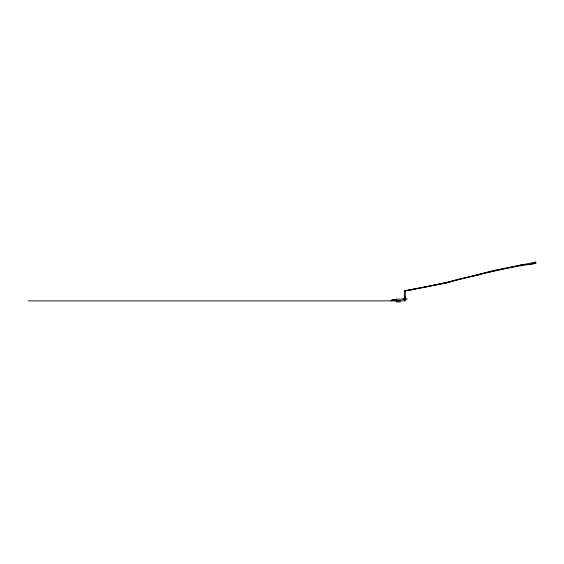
<?xml version="1.0" encoding="UTF-8"?>
<svg xmlns="http://www.w3.org/2000/svg" width="564" height="564" viewBox="0 0 564 564"><rect width="100%" height="100%" fill="white"/><g stroke="black" fill="none" stroke-linecap="round" stroke-linejoin="round"><path stroke-width="0.85" d="M404.529 298.786L404.522 297.348M391.028 300.887L392.008 299.9L396.147 299.9M405.572 296.861L405.572 299.026L405.572 296.861L405.001 296.861M535.8 262.091L531.14 264.354L522.165 264.727L457.446 279.497L447.132 282.705L404.36 290.932C426.948 287.471 448.986 281.443 471.264 276.55C492.513 270.713 513.839 266.525 535.8 263.48L535.8 262.091L493.697 270.466L447.132 282.705L404.36 290.932L404.36 300.866M425.707 286.998L426.384 286.794M407.631 290.58L413.454 289.325M435.669 284.841L447.132 282.705L446.885 282.352M472.139 276.022L479.111 274.957M405.015 298.046L406.193 298.046M405.735 298.342L404.578 298.645M404.79 298.645L403.598 298.941M402.781 298.941L403.958 298.941M407.342 299.16L396.147 299.16L396.147 300.887M396.125 300.006L392.001 300.006L392.001 300.845M395.033 300.697L400.419 300.619L399.848 300.788M28.2 300.866L405.312 300.866L405.312 291.109M396.351 301.909L400.355 301.909"/></g></svg>
